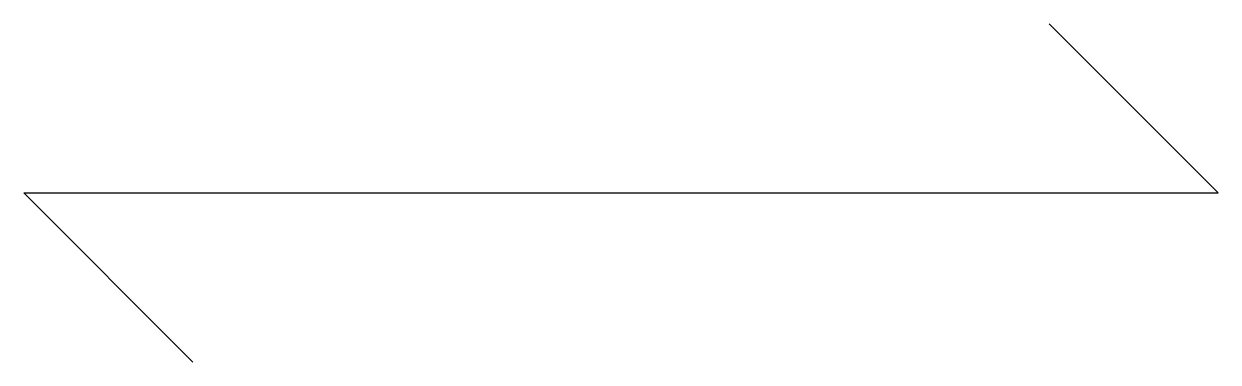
# Model space of a CAD drawing. Extents: x 186.4 to 201.4, y 226.5 to 230.8.
import ezdxf

# ---------------------------------------------------------------- set-up
doc = ezdxf.new("R2010")
doc.units = 0
doc.header["$LTSCALE"] = 0.5
doc.header["$MEASUREMENT"] = 0
doc.layers.add('DIMENSION', color=7, linetype='CONTINUOUS')

msp = doc.modelspace()

# ---------------------------------------------------------------- linework, layer by layer
at = {"layer": 'DIMENSION', "color": 1, "linetype": 'Continuous'}
for p, q in [((201.435, 228.63), (199.313, 230.751)), ((186.435, 228.63), (188.556, 226.508)), ((186.435, 228.63), (201.435, 228.63))]:
    msp.add_line(p, q, dxfattribs=at)

doc.saveas('drawing.dxf')
